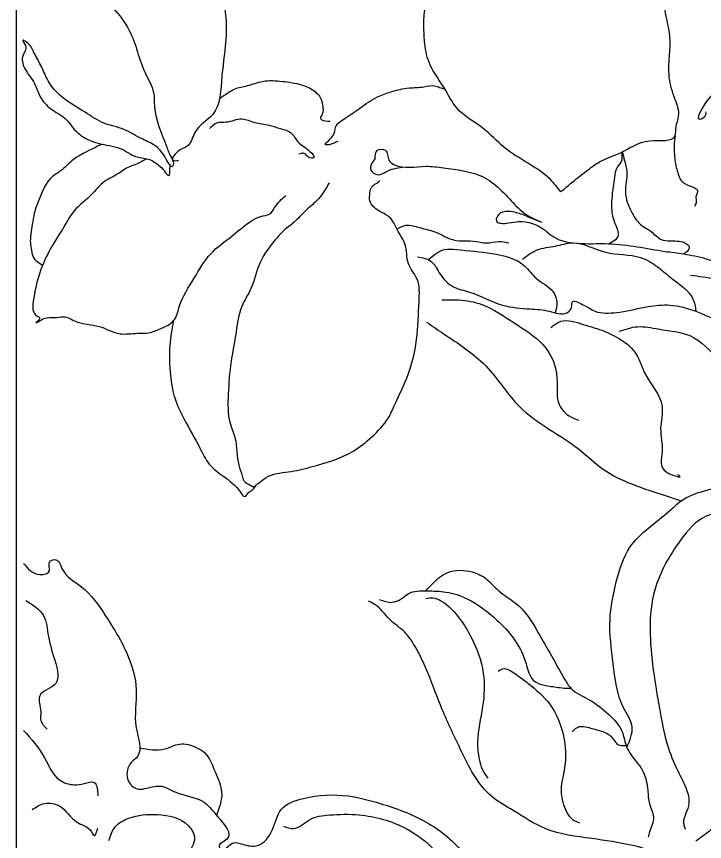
# Model space of a CAD drawing. Header units: millimetres. Extents: x 14385 to 129787, y 107826 to 186798.
# Drawn here: x 28937 to 29395, y 114161 to 114710 of the extents above; entities that cross this region are included whole.
import ezdxf

# ---------------------------------------------------------------- set-up
doc = ezdxf.new("R2010")
doc.units = ezdxf.units.MM
doc.header["$LTSCALE"] = 1000

msp = doc.modelspace()

# ---------------------------------------------------------------- linework, layer by layer
at = {"color": 2, "linetype": 'ByBlock', "ltscale": 3000}
msp.add_lwpolyline([(28937.32713804033, 115639.5779096198), (30768.23601904896, 115639.5779096198), (30768.23601904896, 112879.3519922805), (28937.32713804033, 112879.3519922805)], close=True, dxfattribs=at)
at = {"color": 8, "linetype": 'ByBlock', "ltscale": 3000}
for points, start_tangent in [([(29050.97832875105, 114878.6240204732), (29049.34221104917, 114873.1080866826), (29049.34221104917, 114871.0154819617), (29050.91403199185, 114866.828228961), (29054.58046771318, 114862.6409759603), (29055.62949481944, 114857.9305717794), (29054.05767387676, 114849.0329145978), (29055.10326154961, 114833.855399695), (29058.24690343498, 114821.8167918732), (29059.29593054124, 114809.7781840509), (29066.11632644723, 114780.8475150757), (29069.78276216856, 114760.9575524323), (29075.02101883257, 114738.4518338887), (29075.02101883257, 114724.3206213459), (29076.59283977526, 114709.1431064427), (29073.97199172678, 114670.4135706357), (29067.66063192452, 114644.6545056899), (29056.13853092317, 114633.1410926075), (29051.42306809558, 114624.2434354259), (29045.66201759514, 114621.1024847853), (29041.28846469277, 114614.4110365468), (29045.13922375871, 114614.2994758838)], (0.0220852769778578, 0.9997560905244895)), ([(29299.33558246051, 114593.393515013), (29307.0073443345, 114599.9496024966), (29317.51825199381, 114608.1177090088), (29325.10908092244, 114613.3696564033), (29338.54006731336, 114619.2060617574), (29358.39591479965, 114627.3741682696), (29375.3316835548, 114630.8768289059), (29375.9163871879, 114636.7111907003), (29377.66705865331, 114643.7144684128), (29374.74697992217, 114656.5521079202), (29371.24219755793, 114671.1390341863), (29371.82690119056, 114696.8143132005), (29368.32211882633, 114717.8221027798), (29374.74697992217, 114742.3305094352), (29382.92251248343, 114757.5018936603), (29393.39558637852, 114772.6773650039), (29433.07288702042, 114811.6603021643), (29471.73211545416, 114830.6204453271), (29501.51072753419, 114843.4580848341), (29531.87748268025, 114850.4593189878), (29554.65340889816, 114854.5443940235), (29577.42589568312, 114856.8781387413), (29587.35553914274, 114852.2106493057), (29588.52150697552, 114848.12557427), (29589.69091424125, 114831.787317686), (29587.54814739863, 114820.5007396856), (29585.03392177692, 114786.1505514525), (29587.36929687543, 114775.6466566634), (29582.11384304578, 114768.0609645506), (29559.91230216122, 114755.1620182644), (29525.45606101782, 114743.4932946756), (29491.00325930782, 114730.6556551682), (29468.78108182468, 114718.3289054854), (29441.91910904238, 114700.8237765425), (29418.56191862479, 114682.7341896405), (29403.37682133506, 114661.7264000618), (29392.28121004265, 114647.1394737957), (29391.11524220987, 114641.8875264011), (29395.78599240689, 114644.8036855187), (29395.78599240689, 114646.5550158366)], (-0.873532155831851, -0.4867664457702061)), ([(29299.34428731038, 114593.4102127443), (29292.3347225819, 114601.5803628157), (29261.38670323568, 114623.1705667947), (29247.95571684476, 114635.4257919022), (29229.85054082389, 114649.430303768), (29222.14621060214, 114662.0165854821), (29212.33350786904, 114678.0217419004), (29208.82872550481, 114692.0282973258), (29208.28185563639, 114702.070347714), (29208.86655926902, 114714.3235292623), (29217.04209183028, 114731.8286582052), (29227.55299949006, 114742.9170109534), (29243.90406461211, 114759.8397254965), (29257.91631520318, 114769.7591623271), (29271.3473015941, 114776.1779820805), (29277.16458726686, 114780.4541051286), (29294.70793144463, 114784.9305465522), (29311.64370019978, 114784.9305465522), (29327.41006168921, 114782.0123438754), (29344.34239101142, 114782.5968018344), (29378.79863215482, 114774.4266517626), (29393.39558637852, 114772.6773650039)], (-0.4599744845613304, -0.887932133415915)), ([(28965.51978612377, 114772.7407153424), (28963.72096259438, 114760.1585207472), (28969.71589454787, 114752.3705162641), (28975.11236513651, 114743.983748907), (28984.10648278345, 114733.7986493681), (29001.49281727953, 114715.8275889054), (29012.28231902292, 114700.8503428132), (29023.07526019972, 114672.0933763783), (29028.47173078789, 114659.5132253424), (29029.07019215322, 114649.9268886775), (29036.86394763656, 114624.1678237317), (29039.86313333001, 114616.9785821231), (29041.6619568594, 114612.184392011), (29041.06005606067, 114610.3881033885), (29036.86394763656, 114615.1802499413), (29033.26630057779, 114620.5732029274), (29030.27055431728, 114623.5670172984), (29021.27643667033, 114628.3612074105), (29008.68811139709, 114634.9496425858), (28995.49788532557, 114639.1430262642), (28982.90612061939, 114646.3322678732), (28964.32286339265, 114659.5132253424), (28957.72603064042, 114668.4987555735), (28953.52992221632, 114677.4863293644), (28948.73535242642, 114686.471859596), (28943.93734320358, 114693.0623383306), (28941.54005830886, 114694.2598640786), (28943.33888183825, 114690.6652432743), (28941.54005830886, 114684.0747645397), (28942.74042047246, 114675.6879971826), (28949.33381379175, 114665.5028976437), (28952.93146085099, 114657.1161302861), (28960.12675496854, 114648.729362929), (28969.71589454787, 114642.1388841944), (28976.91118866589, 114633.7521168373), (28985.90530631284, 114627.7604009768), (28999.09553238435, 114624.1678237317), (29006.28738706897, 114622.3694915499), (29016.48186688044, 114616.9785821231), (29024.87408372911, 114615.1802499413), (29032.06937784667, 114610.9868662625), (29035.66702490591, 114607.3922454582), (29037.4658484353, 114604.995150402), (29038.66277116595, 114604.3963875279), (29039.26123253128, 114607.9910083322), (29039.86313333001, 114611.5856291365)], (-0.4201780971052383, 0.9074416602256155)), ([(29072.41332978883, 114655.5924446063), (29078.09587205539, 114659.4498750044), (29082.21631295059, 114661.7672712475), (29090.97310971154, 114664.084667491), (29101.01969389769, 114666.9149971183), (29114.15832847229, 114666.9149971183), (29126.78104807681, 114664.599644434), (29135.02536930062, 114660.7373173617), (29140.17764013645, 114654.3021491335), (29140.95151259156, 114650.184377149), (29140.69355510653, 114645.2920961909), (29139.40376768087, 114642.4617665636), (29144.29808103165, 114640.4018587915), (29145.84582594235, 114640.4018587915)], (-0.9789814078432402, 0.2039495111474099)), ([(29151.04624884215, 114627.0083711555), (29145.89397800632, 114624.9505069426), (29144.34967252857, 114624.6930184711), (29143.05988510337, 114624.6930184711), (29147.69968040206, 114630.6132097563), (29149.50194336439, 114636.5334010415), (29155.94056219247, 114642.4535923263), (29165.72918889404, 114649.1462490258), (29177.32351799088, 114656.6113711398), (29186.33827223687, 114659.9587212692), (29198.44507687131, 114662.531562425), (29208.23370357242, 114663.3040278393), (29216.22006731119, 114663.8190047823), (29219.57007518422, 114662.531562425), (29221.63029563206, 114662.0165854821), (29222.14621060214, 114662.0165854821)], (-0.8958634078084546, -0.4443295562415615)), ([(29065.73110993591, 114635.5116213926), (29070.62542328669, 114639.3719049057), (29076.80608462973, 114639.8868818486), (29087.36858378642, 114641.9467896207), (29095.61290501023, 114639.6293933771), (29105.40153171134, 114637.8269740765), (29111.84015053941, 114635.769109864), (29119.82651427819, 114632.6792482061), (29124.46287014394, 114626.7590569209), (29132.44923388271, 114620.3238886933), (29135.02536930062, 114616.2061167087), (29131.41740394209, 114616.4636051802), (29129.09922600968, 114618.7789578641), (29126.78104807681, 114619.0364463355), (29124.97878511401, 114618.5214693926)], (-0.961572838139663, 0.2745499534730127)), ([(29375.29821173439, 114630.7881749601), (29374.60596316366, 114624.2148255955), (29374.80545028544, 114618.4376834615), (29376.40134726011, 114608.475331886), (29377.7943176796, 114604.0918971927), (29379.19072753203, 114601.10216994), (29384.97241463151, 114597.5157233731), (29388.16420858039, 114596.1220159319), (29389.95959267684, 114594.726264932), (29389.16164418973, 114590.1446049868), (29389.36113131151, 114586.5581584193), (29388.16420858039, 114583.9669252301)], (-0.25293776511691, 0.9674825512523019)), ([(28994.19408389647, 114625.1549947743), (28982.52778297488, 114619.3388931116), (28975.07453137182, 114614.8042350302), (28967.94114705047, 114608.3261520572), (28961.13450887718, 114603.4686116066), (28952.38115154917, 114588.5669772092), (28949.14120553632, 114579.1727351181), (28947.84453924478, 114571.7239614783), (28946.54787295277, 114559.4156038293), (28947.19448638207, 114554.5560198196), (28949.46451225097, 114548.4008192157), (28953.35451112653, 114545.4867036573), (28954.65117741807, 114544.5139694314)], (0.4460501412326487, 0.8950079728730544)), ([(29175.83768287685, 114615.5276550215), (29177.36823062191, 114621.1351817341), (29182.47234939376, 114621.1351817341), (29185.02096934628, 114614.5079189323), (29188.59454037354, 114611.448710664), (29209.50973326538, 114610.4289745742), (29221.2416396878, 114609.4092384849), (29234.50753328821, 114607.3697663059), (29248.79149909655, 114602.7819756831), (29269.70669198886, 114583.9199233663), (29281.95107394841, 114575.2552319446), (29286.54271718313, 114573.2157597656), (29279.91149009916, 114575.7640782099), (29270.72820362973, 114579.3321327435), (29264.09697654622, 114580.3518688327), (29257.97478556645, 114578.3123966537), (29256.44423782139, 114574.2354958553), (29264.60601264995, 114572.7048699416), (29271.23723973345, 114573.7246060309), (29289.09477656905, 114567.6082330535), (29292.15587205871, 114565.0599146092), (29330.899748364, 114558.9320353398), (29368.67638043931, 114553.844861184), (29380.93108069804, 114552.1589247638), (29395.97042170714, 114548.8743017935), (29417.14143274038, 114538.5508634013), (29430.42796293937, 114523.7411891718), (29434.50713063742, 114519.6642883734), (29438.5897377684, 114521.703760552), (29440.120285513, 114521.192870728), (29446.75151259697, 114517.1139263699), (29451.85563136882, 114512.0172894818), (29461.62018203794, 114502.9765831495), (29469.20069266681, 114482.9599198296), (29474.30137200572, 114473.2734487595), (29477.36246749538, 114463.5890212481), (29482.97218293801, 114459.5100768905)], (-0.8915541453106408, 0.4529141264957551)), ([(29330.99051158282, 114558.9190189198), (29337.75931599142, 114564.7145530877), (29335.82635456987, 114571.4766908034), (29333.24677971902, 114582.7428332109), (29333.57008643367, 114590.7924132839), (29335.17974114057, 114603.0251592391), (29336.79283528088, 114609.4644145861), (29340.01214469469, 114614.9370663848), (29340.07064231881, 114619.9605201993), (29341.30193212035, 114615.5807875635), (29343.2348935419, 114606.5666475019), (29342.26841283136, 114593.0464591894), (29346.13433567446, 114580.490830865), (29352.25652665424, 114571.7975296134), (29359.34519834502, 114566.9685989933), (29366.11056332069, 114561.816786004), (29378.03163856559, 114560.5293436467), (29382.21742869087, 114559.241901289), (29384.47369682707, 114557.3107377531), (29382.21742869087, 114552.8026459424), (29380.93108069815, 114552.1589247638)], (-0.9916888831446191, 0.1286590807031437)), ([(29023.86036905937, 114615.4637354085), (29017.21446613793, 114611.8901194718), (29012.02780097083, 114609.9466945802), (29004.24780322018, 114605.0871105704), (28994.52452574868, 114599.2568358944), (28987.39114142733, 114591.8060186955), (28975.72114480112, 114580.7932776411), (28967.60408260312, 114568.0455547429), (28962.09411072137, 114559.2991209494), (28954.65117741819, 114544.5139694314), (28948.48083437432, 114520.7535054789), (28948.80414108897, 114513.3026882799), (28951.39747367252, 114510.7114550907), (28952.69413996453, 114509.7387208652), (28952.04752653523, 114508.1202219015), (28950.10080738098, 114506.1767970093), (28955.61077926273, 114509.0909125677), (28962.42085686943, 114509.7387208652), (28968.25413546583, 114510.3865291623), (28977.00749279337, 114507.1474876756), (28992.24074214709, 114503.9084461893), (29006.18076464219, 114499.0509057387), (29017.85076126794, 114499.3737881079), (29025.30745230394, 114499.6987140363), (29032.760703907, 114502.2899472255), (29041.83736794919, 114507.7952959731), (29045.72736682475, 114517.5144639921), (29055.45408372965, 114535.9759786863), (29066.47402749315, 114552.1732296788), (29080.73735670245, 114564.1587049591), (29093.7040196202, 114574.1987117881), (29099.86404436466, 114577.1148709057), (29105.69732296106, 114578.733369869), (29108.93726897391, 114582.9451455816), (29116.39396000991, 114591.0437710777)], (-0.9668968063540586, 0.2551677210430858)), ([(29175.83768287685, 114615.5276550215), (29173.30969952291, 114611.9330342172), (29172.80066341872, 114608.3649796837), (29177.90134275763, 114604.7969251501), (29183.00202209654, 114606.8363973291), (29193.91503124172, 114609.9036372907)], (-0.452914126510448, -0.8915541453031769)), ([(29041.54794258077, 114507.456322297), (29039.30594516231, 114491.4284295591), (29039.71523770515, 114471.4546809846), (29042.56996720715, 114456.3732133687), (29049.09457186342, 114441.7004576123), (29059.29249110783, 114422.9508010571), (29065.41124265466, 114412.3529025398), (29086.21637368633, 114393.6032459845), (29089.07110318786, 114390.7504372054), (29091.92583268986, 114393.6032459845), (29094.78056219139, 114395.6406746044), (29096.41429293074, 114398.0868150836), (29098.07553913456, 114399.4049108306), (29103.37914502819, 114403.4797680697), (29118.06208508008, 114407.147957009), (29133.15431767527, 114410.4094776481), (29161.29919901642, 114421.0073761649), (29173.53670210962, 114430.3832262221), (29184.59791907074, 114443.0696423415), (29189.49223242153, 114453.2608725585), (29196.83542216395, 114469.5643886344), (29203.36346625362, 114495.2437547676), (29205.00063642592, 114520.583890057), (29203.77619822987, 114535.258689373), (29198.06673922634, 114545.4478760304), (29195.61786283425, 114558.8985833272), (29191.13284202677, 114567.0523849244), (29185.01409047993, 114576.8349032819), (29178.08019328082, 114580.909760521), (29172.36729484389, 114587.4307582395), (29172.36729484389, 114592.7297074984), (29173.59173303994, 114596.8066082967), (29178.08019328082, 114600.0681289358), (29178.89533893357, 114600.8835090955)], (-0.8283473954252616, -0.5602147735397428)), ([(29145.2060913794, 114599.3896672491), (29138.14493515354, 114588.808117206), (29129.80087036884, 114581.1120728913), (29121.78011229879, 114573.0951897672), (29115.04226278805, 114567.6429735616), (29110.87023039546, 114563.155317344), (29099.3102956299, 114546.4042617816), (29093.21218068211, 114529.0871402945), (29087.11406573432, 114517.2222350126), (29082.9420333422, 114497.6633289757), (29080.05290950893, 114480.5853039262), (29078.12682695326, 114459.101365031), (29079.40973551257, 114439.5404154344), (29082.61872662755, 114429.9213818212), (29085.18454374571, 114411.6437874634), (29087.43049358262, 114404.5894207682), (29088.71684157534, 114401.0601938616), (29093.20874124917, 114398.1746881332), (29095.57623871148, 114396.815317086)], (0.9825705342871874, -0.1858901426934505)), ([(29190.27584117197, 114568.6564206393), (29196.26447626355, 114571.1517648751), (29205.44776273344, 114569.6211389613), (29216.16159694793, 114566.5639742522), (29227.89694280329, 114561.4652938049), (29243.19898081955, 114560.4455577152), (29249.83364733646, 114559.4258216259), (29257.99542216503, 114560.4455577152), (29264.626649249, 114559.4258216259)], (-0.9930998810295083, 0.1172715920382104)), ([(29211.16025203001, 114548.1445097752), (29221.95360234671, 114555.0648660849), (29230.05690681201, 114555.0648660849), (29253.46568872652, 114552.365324253), (29275.0756471121, 114544.2666987565), (29283.18239101034, 114535.720533774), (29293.98565048643, 114527.1723252323), (29296.68560549722, 114517.7249505997), (29295.47154289042, 114512.989361666)], (-0.4223804204139872, -0.9064186562791522)), ([(29273.81337515137, 114548.6910046355), (29283.50569772499, 114554.8094211726), (29295.75007968454, 114557.3577396169), (29307.06231835915, 114559.5000216654), (29328.90965453594, 114553.2787952589), (29352.37690681417, 114549.7107407253), (29363.59977713239, 114543.5943677474), (29371.76155196095, 114536.9671049456), (29387.57950494776, 114521.1642608976), (29389.11005269235, 114514.0261082712)], (-0.9588161686159702, 0.2840273838921018)), ([(29203.8965783898, 114550.2073256343), (29213.07986485923, 114547.148117366), (29219.1986164056, 114538.4813823851), (29227.8728667713, 114530.3255372287), (29238.58670098626, 114526.7574826952), (29260.52340551896, 114518.0907477143), (29278.88997845829, 114515.54242927), (29291.64339652157, 114514.0118033562), (29303.37530294398, 114512.9920672665), (29306.4363984341, 114516.5621653597), (29306.94543453783, 114520.1302198933), (29313.58010105474, 114518.5995939791), (29323.7814597321, 114513.502957091), (29338.57790107757, 114513.502957091), (29357.45351012109, 114517.0710116245), (29371.73747592943, 114518.0907477143), (29389.11005269235, 114514.0261082712), (29415.21535018471, 114501.1884687639), (29431.54233927524, 114489.9734153391), (29441.7436979526, 114478.2495156487), (29450.92698442249, 114466.5235723995), (29456.02766376093, 114454.2887828851), (29460.11027089192, 114445.1745084177), (29461.14554026548, 114427.2136657515), (29465.7371835002, 114420.5864029497), (29470.32882673491, 114411.4108217035), (29477.47252935602, 114405.8032949914)], (-0.8846439288553779, 0.4662672185982208)), ([(29385.6293463601, 114537.9541440865), (29393.79112118867, 114536.9344079967), (29410.11467084626, 114533.3663534632), (29438.17356635875, 114513.4845650576), (29457.04917540227, 114488.5040962042), (29465.72342576797, 114471.1726698016), (29467.25397351256, 114449.762299041), (29463.17136638158, 114447.722826862), (29460.11027089192, 114445.1745084177)], (-0.6201941434244842, 0.7844483567845435)), ([(29220.2682801109, 114521.5729727571), (29231.49115042912, 114521.5729727571), (29246.79662787833, 114518.5137644888), (29268.22085687437, 114506.2789749743), (29287.09646591789, 114492.0067568401), (29295.77071628359, 114476.2018692328), (29296.79222792445, 114464.4779695429), (29297.81030013238, 114453.2629161177), (29304.44496664929, 114444.5961811368), (29311.07619373279, 114441.5369728685)], (-0.7504450262489701, 0.6609328729743913)), ([(29210.04972426745, 114506.7244709011), (29221.27259458613, 114499.0774720095), (29249.33149009862, 114477.6671012493), (29271.77723073598, 114450.6492037762), (29312.08050820802, 114421.5897905647), (29326.87694955349, 114409.3570446095), (29368.70733533765, 114391.5147283825), (29379.42116955214, 114387.9446302897)], (-0.8177878938802982, 0.575519730871867)), ([(29292.70962079347, 114503.2218102652), (29299.34084787697, 114507.2987110636), (29314.13728922245, 114505.2592388846), (29328.42125503079, 114500.6714482617), (29350.35795956396, 114483.8488681244), (29354.94960279868, 114473.1447045237), (29366.68150922109, 114450.7145976734), (29365.66343701317, 114435.9294461559), (29366.68150922109, 114420.6374919324), (29369.74260471121, 114406.8720765037), (29378.41685507691, 114404.3237580599), (29376.88630733185, 114405.3434941492)], (-0.4264688067225645, 0.90450227025289)), ([(29338.11357760441, 114500.6714482617), (29350.35795956396, 114503.73065653), (29364.13288926857, 114502.2020741755), (29387.60014154634, 114496.5945474629), (29409.02437054238, 114479.2610775011), (29423.82081188785, 114471.1052323447), (29428.92149122676, 114456.322124386), (29435.55271831027, 114435.4205998907), (29438.61381379992, 114424.2055464655), (29442.18394539377, 114403.3040219702), (29446.26655252476, 114398.207385082), (29447.28806416562, 114399.7359674366)], (-0.7365260363353404, 0.6764091940535351)), ([(29343.17986261204, 114223.7712070018), (29346.67088724358, 114237.7205427669), (29341.08868726587, 114250.274127532), (29334.10663800279, 114279.5644629437), (29332.01546265662, 114308.8568419151), (29336.20125278144, 114333.964011445), (29345.27447739115, 114356.9785762539), (29371.7959462927, 114381.3888920632), (29379.42116955214, 114387.9446302897), (29394.80919339659, 114394.5739366512), (29414.03218518628, 114398.0050727117), (29445.76235337113, 114398.0189897508), (29465.58240900899, 114401.4893413142), (29473.13540417294, 114403.5472055266), (29477.47252935602, 114405.8032949914), (29485.8372307393, 114410.4074340884), (29486.86562124651, 114413.8385701494), (29491.6705093357, 114407.3216595494), (29497.85117067874, 114400.4614309876), (29511.62266094994, 114387.7280130044), (29530.8456527401, 114377.0953739791), (29543.54747930646, 114365.7760990297), (29554.87353261898, 114355.8280523692), (29559.67842070817, 114349.3111417696), (29561.05419396202, 114334.9040487216), (29560.71025064832, 114327.0159098331), (29556.24586643942, 114319.8123633091), (29552.81331217114, 114315.6966348838), (29558.65003020095, 114321.1856351572), (29564.82725211058, 114324.2714096967), (29567.91930249857, 114329.7604099696), (29569.63557963318, 114341.079684919), (29577.6116250722, 114355.1679827164), (29588.25323119119, 114367.1738935893), (29598.89139787678, 114372.3195759009), (29609.53300399531, 114375.40535044), (29629.78782572562, 114375.0640760374), (29637.68132476986, 114372.6628938627), (29655.18803942541, 114365.1160293769), (29665.48570223025, 114360.3136650275), (29666.17014942423, 114357.569164891), (29668.57431318529, 114356.8845725262), (29673.37920127448, 114360.3136650275), (29673.03525796125, 114357.569164891), (29668.57431318529, 114354.4833903515), (29656.90431655955, 114352.7688441009), (29644.54643330642, 114350.0243439644), (29638.70971527707, 114347.2798438275), (29616.73517697921, 114333.8107444977), (29598.54057569674, 114318.375741123), (29575.51357086014, 114291.8871255082), (29525.8103226308, 114234.9637812746), (29495.14433680207, 114204.3185660483), (29474.84136300778, 114187.4857681145), (29464.47491153993, 114177.9893480588), (29409.08284090564, 114149.8045782268), (29404.32954431337, 114148.940152644), (29400.44298487122, 114148.940152644), (29395.25975913752, 114148.0777706204), (29390.93983112008, 114144.1929643958), (29389.21323568665, 114133.8341623165), (29384.45993909438, 114132.1073547097), (29361.06147547916, 114124.6749295446), (29340.75850168488, 114113.0205108707), (29325.64219305816, 114098.3457115551), (29322.18556275789, 114091.8717157), (29318.72893245763, 114087.9869094754), (29318.29900331574, 114085.3977198454)], (0.1810464594781446, 0.9834745444140529)), ([(29481.79824837414, 114407.1666675436), (29488.09349887597, 114400.0404577719), (29490.75562012207, 114400.0404577719), (29489.15628371446, 114393.6522914081), (29492.8880686654, 114376.0878992456), (29495.01707777579, 114350.5372773481), (29488.09349887597, 114305.2928744999), (29469.44833185256, 114264.8385746458), (29441.747137386, 114219.0608028209), (29408.18858829059, 114177.5418085724), (29399.13256084698, 114169.0242534203), (29389.01374856487, 114161.5734362214)], (0.3484843478617076, 0.93731459995852)), ([(28942.05698597815, 114346.3112603587), (28952.73728779342, 114338.8776514095), (28959.29804459598, 114341.3253031385), (28959.29804459598, 114347.1271442634), (28963.41758957889, 114348.7589120877), (28967.5371345618, 114342.9570709628), (28980.65864822653, 114330.6281585556), (28996.37394944218, 114311.6815211189), (29011.17379624036, 114285.3919284952), (29016.97167435673, 114262.36587152), (29016.97167435673, 114236.8015090388), (29017.73455307272, 114217.854871602), (29013.61500808981, 114213.7754520637), (29011.17379624036, 114203.0783074808), (29016.97167435673, 114196.4605824363), (29022.7695524731, 114196.4605824363), (29032.5343998411, 114198.1830040228), (29043.36727738765, 114194.0129307073), (29060.60833603528, 114188.3017433447), (29071.28863782075, 114177.6045987618), (29077.08651596692, 114162.7373808783), (29072.05151653674, 114157.8420774203), (29073.7298496702, 114156.2103096109), (29081.20606092003, 114160.2897291493), (29087.76681775239, 114159.4738452446), (29097.68424085167, 114158.657961325), (29107.60166398075, 114169.3551059079), (29113.24696636584, 114182.4999022198), (29128.1993888953, 114189.9335111689), (29157.79908246186, 114191.5652789932), (29179.1596860626, 114186.579321773), (29209.67483407643, 114174.2504093659), (29233.47664952662, 114154.4878880244), (29249.19195077207, 114127.382411496), (29259.10937387135, 114105.9881223303), (29259.87225258735, 114099.3703972858)], (-0.7896516867899689, 0.6135553875158761)), ([(29209.57436141197, 114328.0204257916), (29214.15296799701, 114332.9626673891), (29224.06197485805, 114340.2009544207), (29240.4543131782, 114340.5810564503), (29249.22142823844, 114336.3917598904), (29257.98854329868, 114328.0111232109), (29269.04288139392, 114320.0126321202), (29284.28988847986, 114300.2044118492), (29301.82411860034, 114269.3507535744), (29306.02022702503, 114263.2568597493), (29318.22677521978, 114255.5894252646), (29331.18655927118, 114245.6863369087), (29339.95367433142, 114234.6408989055), (29343.17986261204, 114223.7712070018), (29349.48434354796, 114214.4525766049), (29354.05878961703, 114207.5964351616), (29357.1095668074, 114195.4066039517), (29358.2514586082, 114186.2657632136), (29360.92045872065, 114177.5029809459), (29358.2514586082, 114167.59989259), (29357.48790445237, 114164.1728436479)], (-0.6699068451955493, 0.7424451621232011)), ([(29178.70273067814, 114322.2973314149), (29187.08806866047, 114320.3927341497), (29193.18618360825, 114322.6794770037), (29197.76062967733, 114326.1065259457), (29210.33863665082, 114328.0111232109), (29222.92008305772, 114327.2488755931), (29237.02175890992, 114322.6794770037), (29256.84665149788, 114308.5850485286), (29275.52277341962, 114281.5405847847), (29282.38444252324, 114267.4461563092), (29289.24611162685, 114265.1614570145), (29298.77678084292, 114263.6369617789), (29304.11134163488, 114263.2568597493), (29306.02022702491, 114263.2568597493)], (-0.9076780879639846, 0.4196671164506995)), ([(28943.58274338034, 114321.562781797), (28955.17849961307, 114311.6815211189), (28958.53516590979, 114297.7208409023), (28963.41758957889, 114279.5900873703), (28963.41758957889, 114266.4452910584), (28952.73728779342, 114258.1957982045), (28953.50016647961, 114247.4986536217), (28953.50016647961, 114241.787466259), (28957.61971146252, 114235.9856251341)], (-0.1721169635658477, 0.9850765203033075)), ([(29296.95732071495, 114099.629066794), (29304.57910454145, 114102.6760137065), (29315.25166555832, 114117.5326897998), (29333.54944983462, 114128.9602733918), (29356.42168018047, 114136.9587644821), (29366.33412647445, 114139.2434637768), (29370.52679546562, 114140.3858134241), (29367.09424119734, 114146.4817508089), (29362.51979512826, 114151.8133970162), (29356.80345725839, 114155.622591547), (29346.89101096441, 114158.6695384595), (29319.82611162739, 114163.2409806082), (29289.33209745504, 114169.717020022), (29267.6051983434, 114181.9048076726), (29253.4278549623, 114191.1825668838), (29232.46451000648, 114222.7964292171), (29219.48752878897, 114251.4491741278), (29209.57852192794, 114276.5890406065), (29201.19318394561, 114292.9681683767), (29195.47340664279, 114300.5865574379), (29186.32451450464, 114308.2049464991), (29177.17562236602, 114317.7258892663), (29172.98295337486, 114320.3927341497), (29171.45928449614, 114321.1549817675)], (0.4930628271933479, -0.869993705977292)), ([(29209.58884022769, 114323.0105336101), (29214.16328629677, 114323.3926791984), (29219.49784708873, 114321.4880819332), (29232.45763114013, 114308.9181486939), (29239.31930024375, 114297.8706671314), (29247.70807765902, 114273.1129462414), (29247.3263005811, 114251.0200266757), (29243.89374631282, 114227.4026118738), (29245.03907754656, 114215.9750282818), (29246.94452350319, 114209.5010324272), (29250.75541541644, 114203.4050950424)], (-0.3237619074214044, 0.9461385877887311)), ([(29257.61708452005, 114274.6353979183), (29260.66786171088, 114276.1598931539), (29268.6714226153, 114273.1129462414), (29277.43853767554, 114266.6369068276), (29291.92543003859, 114252.5424783521), (29301.07432217721, 114231.5939519929), (29301.83443689963, 114210.6433820746), (29299.54721386509, 114193.5020066865), (29300.6925450993, 114187.408112861), (29307.172437125, 114175.980529269), (29311.74688319408, 114173.6958299747)], (-0.4741754487205089, 0.8804303742095135)), ([(29306.79066004709, 114234.2587533167), (29311.74688319408, 114237.6878458185), (29317.08488341898, 114237.3057002297), (29325.0884443234, 114235.021000935), (29332.71366758284, 114231.2118064042), (29337.28467421897, 114225.8801601969), (29342.66802483611, 114225.1382113536)], (-0.9698138175565733, 0.2438465896344374)), ([(28942.05698597815, 114235.1697412294), (28955.94137832907, 114217.0389876973), (28965.85880142835, 114202.2624235761), (28975.77622452762, 114198.9988879275), (28982.33698135999, 114199.8147718471), (28988.89773819235, 114200.6306557518), (28991.338950012, 114193.1970468026), (28991.338950012, 114191.5652789932)], (-0.7658385992632452, 0.6430328451008631)), ([(29019.38474114286, 114223.6191521218), (29035.89106613782, 114222.8408288222), (29045.8084892371, 114226.1043644559), (29057.25166973856, 114223.6567127269), (29062.28666916874, 114220.3931770933), (29069.61030468729, 114207.1577270192), (29073.7298496702, 114194.0129307073), (29070.37599214492, 114178.6733997226)], (-0.9999384360997069, -0.01109612592181441)), ([(28947.70228836325, 114182.4999022198), (28955.94137832907, 114186.579321773), (28965.85880142835, 114184.9475539487), (28977.45455769089, 114174.2504093659), (28987.21940502909, 114167.7233380985), (28988.89773819235, 114165.1850326073), (28991.338950012, 114170.1709898275)], (-0.9863602435911891, 0.1646009412571217)), ([(28998.81516129163, 114161.9214969736), (29002.93470627454, 114170.9868737322), (29011.93667492655, 114176.7887148571), (29031.00864243892, 114179.2363665861), (29051.60636735347, 114171.8027576369), (29055.72591233638, 114163.553264783), (29050.6909129062, 114152.8561202001), (29046.57136792329, 114146.3290489328), (29043.36727738765, 114138.8954399836), (29038.33227795747, 114135.6319043499), (29033.44985428837, 114135.6319043499), (29027.651976172, 114134.8160204452), (29017.73455307272, 114126.2945662749), (29009.4954631069, 114111.5180021536), (29007.81712994364, 114090.1237129879), (29011.93667492655, 114076.0723790091), (29031.00864243892, 114049.7827863854), (29056.48879105237, 114039.9015257072), (29061.37121472147, 114045.6127130699), (29072.05151653674, 114042.3491774362), (29081.96893963602, 114043.9809452605), (29106.68620953348, 114047.3351346564), (29137.9642362335, 114059.6640470636), (29156.88362801459, 114070.3611916464), (29168.47938427713, 114075.2564950895), (29175.04014107969, 114070.3611916464), (29174.2772623935, 114067.9135399175), (29188.31423047569, 114071.1770755511), (29213.79437905934, 114091.7554808122), (29259.87225258735, 114099.3703972859), (29285.352401171, 114099.0984359842), (29296.94815740373, 114092.5713647169), (29329.90451726702, 114076.8882629138), (29342.26315221575, 114071.9929594558), (29351.26512089756, 114073.6247272801)], (-0.9692124428933381, 0.2462259948517382)), ([(29114.9252994993, 114171.5307963353), (29121.48605633166, 114169.8990285259), (29132.16635811713, 114175.7008696508), (29145.44044751313, 114178.9644052845), (29165.12271798041, 114178.9644052845), (29196.40074471023, 114169.8990285259), (29215.4727122226, 114155.1224643898), (29224.47468087461, 114141.9776680779), (29228.59422585752, 114126.2945662749), (29227.83134714153, 114121.3992628318)], (-0.9151951290731091, 0.403011011910165))]:
    msp.add_spline(points, degree=3, dxfattribs=dict(at, start_tangent=start_tangent))
at = {"color": 8, "linetype": 'ByBlock', "ltscale": 3000, "end_tangent": (0.9487312372351163, -0.3160839121093093)}
msp.add_spline([(29411.38382167288, 114380.3466768216), (29395.93732746469, 114377.6839190566), (29378.89149684936, 114361.7155467055), (29361.84566623403, 114328.7141076096), (29360.77944196214, 114275.4834750265), (29365.57401175203, 114246.2074445298), (29370.90169367765, 114223.3195803969), (29377.82527257747, 114206.8178390695), (29383.15295450308, 114195.1062007349), (29384.21917877498, 114184.9926257713), (29381.02050595975, 114172.2183366025), (29382.08673023165, 114169.5576223971)], degree=3, dxfattribs=at)

doc.saveas('drawing.dxf')
